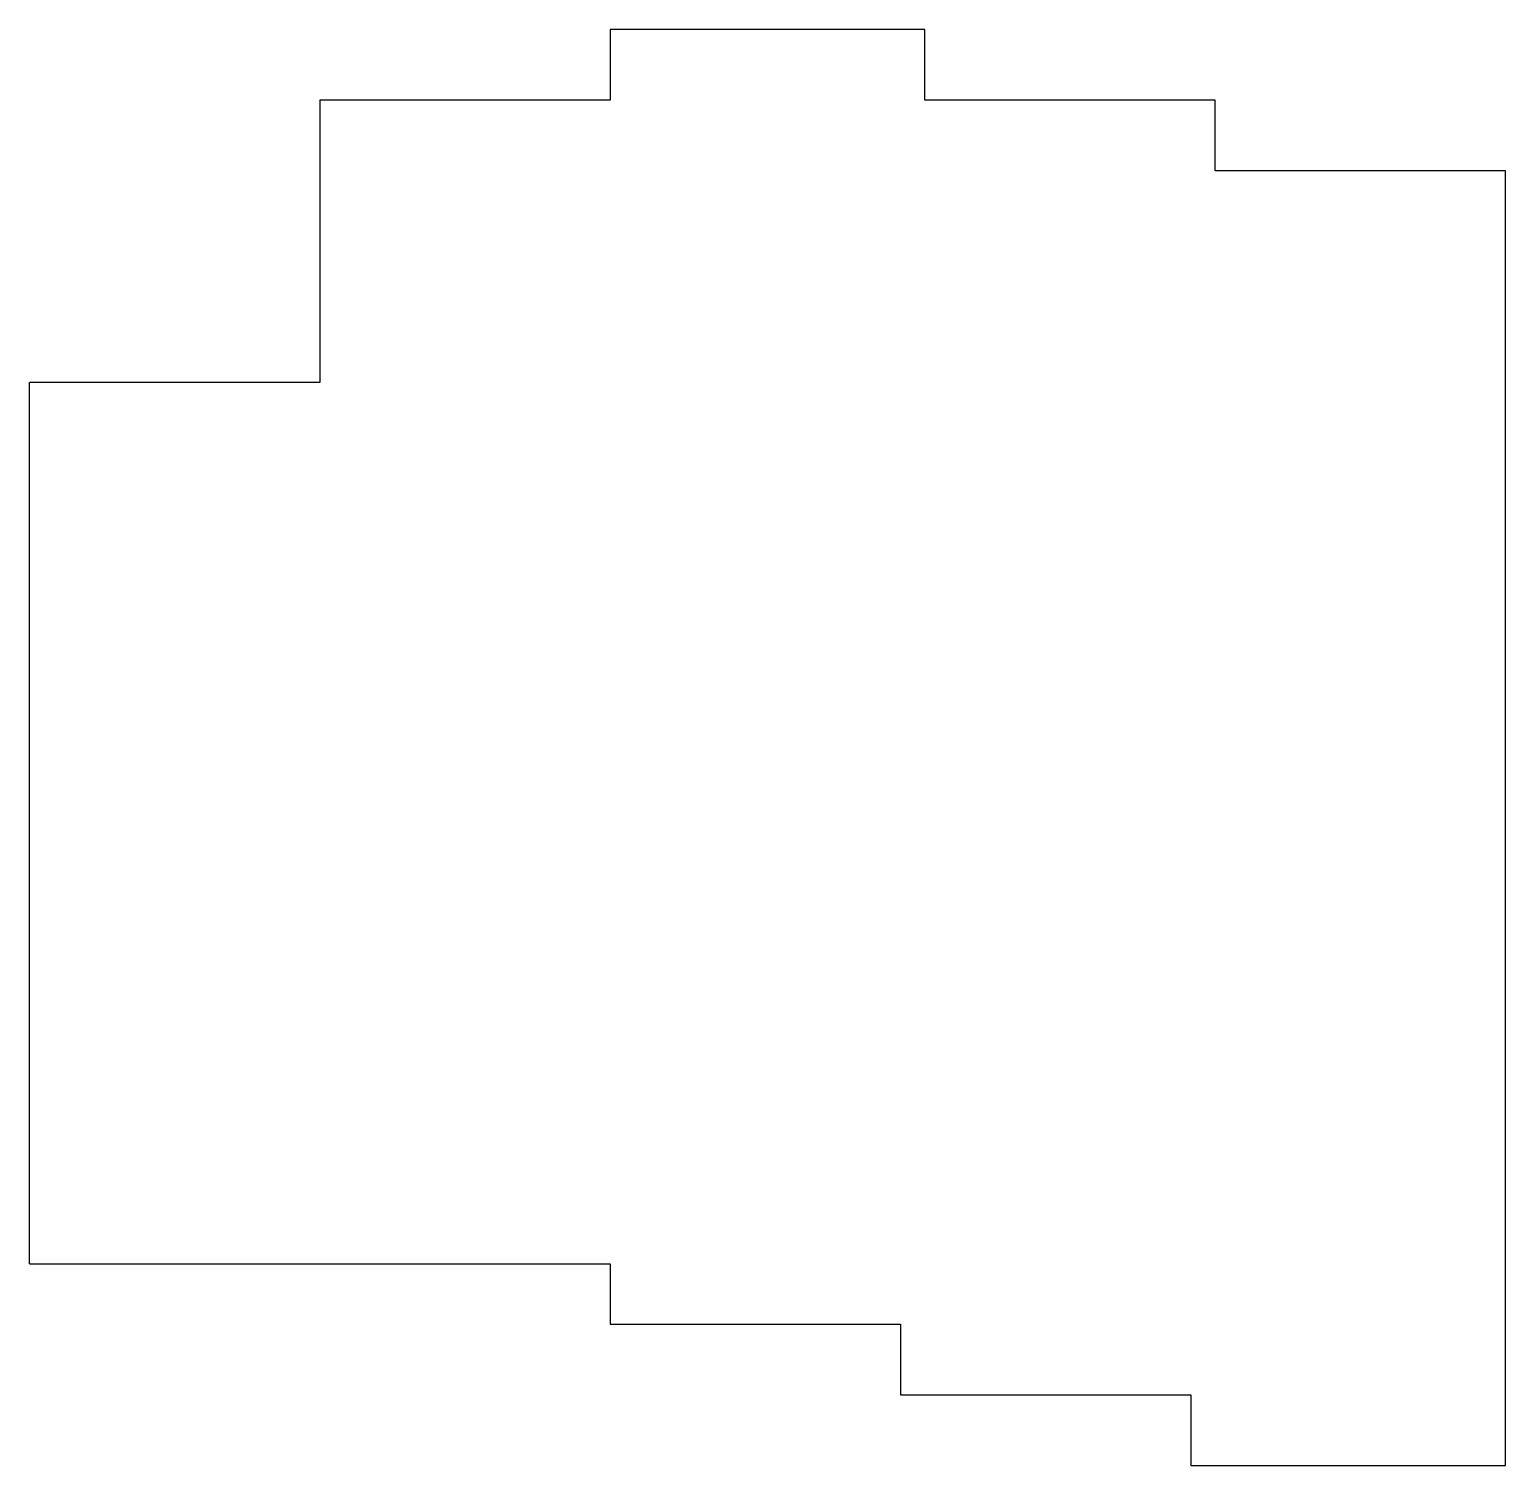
# Model space of a CAD drawing. Header units: millimetres. Extents: x -9.8 to 81.8, y -22.6 to 66.4.
import ezdxf

# ---------------------------------------------------------------- set-up
doc = ezdxf.new("R2010")
doc.units = ezdxf.units.MM

msp = doc.modelspace()

# ---------------------------------------------------------------- linework, layer by layer
for p, q in [((45.75, 66.375), (26.25, 66.375)), ((26.25, 66.375), (26.25, 62)), ((45.75, 62), (45.75, 66.375)), ((26.25, 62), (8.25, 62)), ((8.25, 62), (8.25, 44.5)), ((63.75, 62), (45.75, 62)), ((63.75, 57.625), (63.75, 62)), ((81.75, 57.625), (63.75, 57.625)), ((81.75, -22.625), (81.75, 57.625)), ((-9.75, -10.125), (-9.75, 44.5)), ((8.25, 44.5), (-9.75, 44.5)), ((-9.75, -10.125), (26.25, -10.125)), ((26.25, -10.125), (26.25, -13.875)), ((26.25, -13.875), (44.25, -13.875)), ((44.25, -13.875), (44.25, -18.25)), ((44.25, -18.25), (62.25, -18.25)), ((62.25, -18.25), (62.25, -22.625)), ((62.25, -22.625), (81.75, -22.625))]:
    msp.add_line(p, q)

doc.saveas('drawing.dxf')
